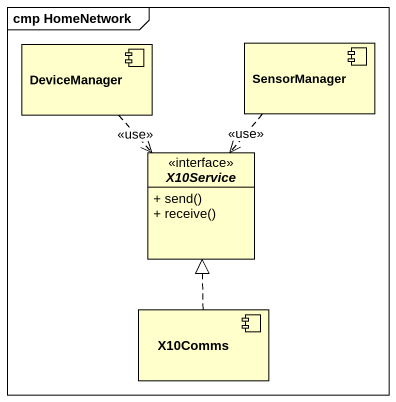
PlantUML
@startuml
mainframe cmp HomeNetwork
allowmixing
hide circle
hide empty members
skinparam classAttributeIconSize 0
component DeviceManager
component SensorManager
interface X10Service {
  + send()
  + receive()
}
component X10Comms
DeviceManager ..> X10Service : <<use>>
SensorManager ..> X10Service : <<use>>
X10Comms .up.|> X10Service
@enduml
